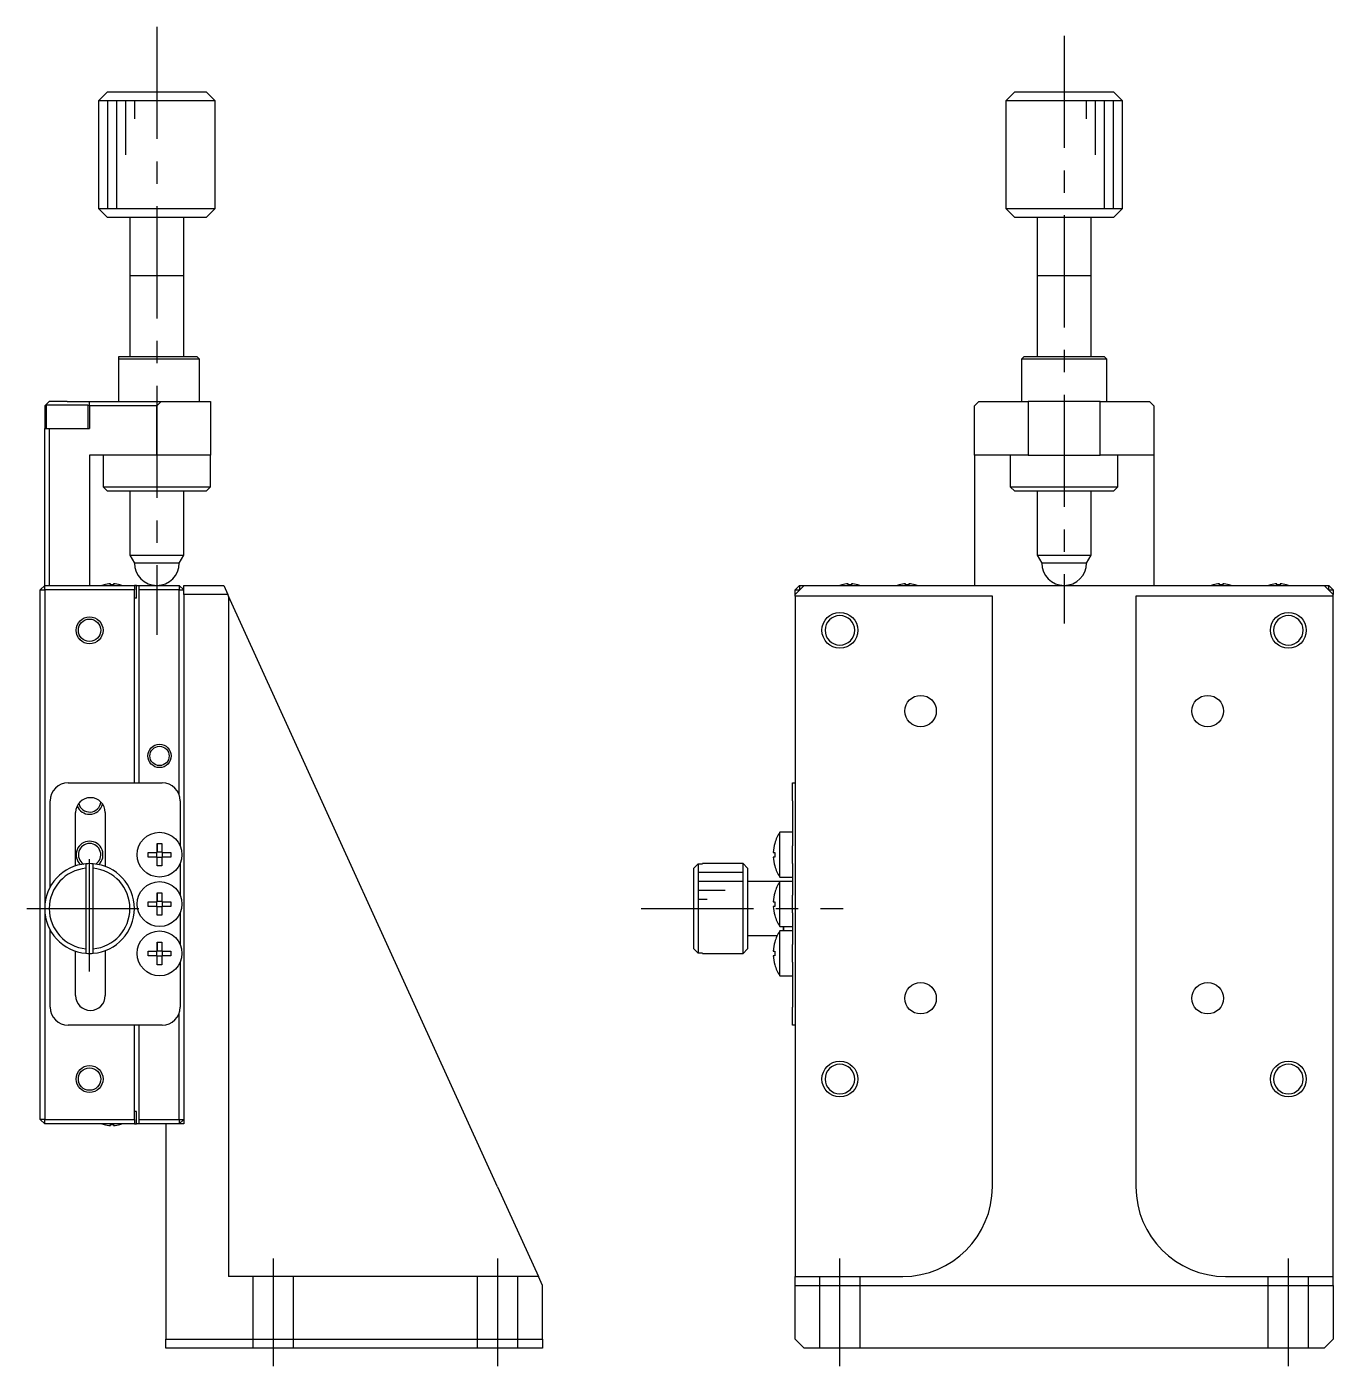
# Model space of a CAD drawing. Extents: x 36 to 387, y -13 to 301.
# Drawn here: x 240.9 to 386.5, y 89.7 to 239 of the extents above; entities that cross this region are included whole.
import ezdxf

# ---------------------------------------------------------------- set-up
doc = ezdxf.new("R2010")
doc.units = 0
doc.header["$LTSCALE"] = 10
doc.linetypes.add('CENTER', pattern=[2, 1.25, -0.25, 0.25, -0.25])
doc.linetypes.add('DASHED', pattern=[3.5, 2, -1.5])
doc.layers.get('0').update_dxf_attribs({"linetype": 'CONTINUOUS'})
doc.layers.add('CENTER', color=1, linetype='CENTER')

msp = doc.modelspace()

# ---------------------------------------------------------------- linework, layer by layer
at = {"color": 7, "linetype": 'CONTINUOUS'}
for p, q in [((249.892664, 231.716159), (248.892664, 230.716159)), ((249.892664, 231.716159), (255.442476, 231.716159)), ((255.442476, 231.716159), (260.892664, 231.716159)), ((261.892664, 230.716159), (260.892664, 231.716159)), ((351.045854, 231.716159), (350.045854, 230.716159)), ((351.045854, 231.716159), (362.045854, 231.716159)), ((351.04608, 231.716159), (362.045854, 231.716159)), ((363.045854, 230.716159), (362.045854, 231.716159)), ((255.451532, 230.716159), (248.892664, 230.716159)), ((248.892664, 230.716159), (248.892664, 218.716159)), ((261.892664, 230.716159), (255.451532, 230.716159)), ((261.892664, 218.716159), (261.892664, 230.716159)), ((350.046121, 230.716159), (350.045854, 230.716159)), ((350.045854, 230.716159), (350.045854, 218.716159)), ((363.045854, 230.716159), (350.046121, 230.716159)), ((363.045854, 218.716159), (363.045854, 230.716159)), ((248.892664, 218.716159), (261.892664, 218.716159)), ((248.892664, 218.716159), (249.892664, 217.716159)), ((260.892664, 217.716159), (261.892664, 218.716159)), ((350.045854, 218.716159), (363.045854, 218.716159)), ((350.045854, 218.716159), (351.045854, 217.716159)), ((362.045854, 217.716159), (363.045854, 218.716159)), ((260.892664, 217.716159), (249.892664, 217.716159)), ((252.392664, 217.716159), (252.392664, 211.216159)), ((258.392664, 211.216159), (258.392664, 217.716159)), ((362.045854, 217.716159), (351.045854, 217.716159)), ((353.545854, 217.716159), (353.545854, 211.216159)), ((359.545854, 211.216159), (359.545854, 217.716159)), ((252.392664, 211.221159), (252.392664, 211.216159)), ((252.392664, 211.216159), (252.392664, 202.216159)), ((252.392664, 211.216159), (252.392664, 211.211159)), ((258.392664, 211.216159), (258.392664, 211.221159)), ((258.392664, 202.216159), (258.392664, 211.216159)), ((258.392664, 211.211159), (258.392664, 211.216159)), ((353.545854, 211.221159), (353.545854, 211.216159)), ((353.545854, 211.216159), (353.545854, 211.211159)), ((353.545854, 211.216159), (353.545854, 202.216179)), ((359.545854, 211.216159), (359.545854, 211.221159)), ((359.545854, 211.211159), (359.545854, 211.216159)), ((359.545854, 202.216179), (359.545854, 211.216159)), ((251.142664, 202.216159), (259.842664, 202.216159)), ((251.142664, 201.916159), (251.142664, 202.216159)), ((260.142664, 201.916159), (251.142664, 201.916159)), ((251.142664, 197.216159), (251.142664, 201.916159)), ((260.142664, 201.916159), (259.842664, 202.216159)), ((260.142664, 197.216159), (260.142664, 201.916159)), ((352.095854, 202.216159), (351.795854, 201.916159)), ((361.295854, 201.916159), (351.795854, 201.916159)), ((351.795854, 201.916159), (351.795854, 197.216159)), ((352.095854, 202.216159), (360.995854, 202.216159)), ((361.295854, 201.916159), (360.995854, 202.216159)), ((361.295854, 197.216159), (361.295854, 201.916159)), ((243.392664, 197.216159), (242.892664, 196.716159)), ((245.392664, 197.216159), (243.392664, 197.216159)), ((245.392664, 197.216159), (247.892664, 197.216159)), ((247.892664, 196.716159), (247.892664, 197.216159)), ((247.892664, 197.216159), (255.892664, 197.216159)), ((255.892664, 197.216159), (255.392664, 196.716159)), ((255.892664, 197.216159), (261.392664, 197.216159)), ((261.392664, 197.216159), (261.392664, 191.216159)), ((347.045854, 197.216159), (346.545854, 196.716159)), ((347.045854, 197.216159), (352.545854, 197.216159)), ((352.545854, 197.216159), (352.545854, 191.216159)), ((360.545854, 197.216159), (352.545854, 197.216159)), ((360.545854, 191.216159), (360.545854, 197.216159)), ((360.545854, 197.216159), (366.045854, 197.216159)), ((366.545854, 196.716159), (366.045854, 197.216159)), ((242.892664, 196.716159), (242.892664, 194.216159)), ((245.392664, 196.816159), (243.042664, 196.816159)), ((243.042664, 196.816159), (243.042664, 194.216159)), ((247.742664, 196.816159), (245.392664, 196.816159)), ((247.742664, 194.216159), (247.742664, 196.816159)), ((247.892664, 196.716159), (247.892664, 194.216159)), ((255.392664, 196.716159), (247.892664, 196.716159)), ((255.392662, 191.216159), (255.392664, 196.716159)), ((346.545852, 191.216159), (346.545854, 196.716159)), ((366.545854, 196.716159), (366.545854, 191.216159)), ((242.892664, 176.716159), (242.892664, 194.216159)), ((242.892664, 194.216159), (243.392664, 194.216159)), ((243.392664, 194.216159), (243.392664, 176.716159)), ((243.392664, 194.216159), (247.892664, 194.216159)), ((255.392662, 191.216159), (247.892664, 191.216159)), ((247.892664, 191.216159), (247.892664, 176.716159)), ((249.392664, 191.216159), (249.392664, 187.716159)), ((261.392664, 191.216159), (255.392662, 191.216159)), ((261.392664, 187.716159), (261.392664, 191.216159)), ((352.545854, 191.216159), (346.545852, 191.216159)), ((346.545852, 191.216159), (346.545852, 176.716159)), ((350.545854, 191.216159), (350.545854, 187.716159)), ((352.545854, 191.216159), (356.545854, 191.216159)), ((356.545854, 191.216159), (360.545854, 191.216159)), ((366.545854, 191.216159), (360.545854, 191.216159)), ((362.545854, 187.716159), (362.545854, 191.216159)), ((366.545854, 191.216159), (366.545854, 176.716159)), ((249.392664, 187.716159), (255.392664, 187.716159)), ((249.392664, 187.716159), (249.892664, 187.216159)), ((255.392664, 187.216159), (249.892664, 187.216159)), ((252.392664, 187.216159), (252.392664, 180.082185)), ((255.392664, 187.716159), (261.392664, 187.716159)), ((260.892664, 187.216159), (255.392664, 187.216159)), ((258.392664, 180.082185), (258.392664, 187.216159)), ((260.892664, 187.216159), (261.392664, 187.716159)), ((350.545854, 187.716159), (362.545854, 187.716159)), ((350.545854, 187.716159), (351.045854, 187.216159)), ((362.045854, 187.216159), (351.045854, 187.216159)), ((353.545854, 187.21614), (353.545854, 180.082185)), ((359.545854, 180.082185), (359.545854, 187.21614)), ((362.045854, 187.216159), (362.545854, 187.716159)), ((252.392664, 180.082185), (258.392664, 180.082185)), ((252.392664, 180.082185), (252.642664, 179.649172)), ((252.642664, 179.649172), (252.892664, 179.216159)), ((257.892664, 179.216159), (252.892664, 179.216159)), ((257.892664, 179.216159), (258.142664, 179.649172)), ((258.142664, 179.649172), (258.392664, 180.082185)), ((353.545854, 180.082185), (359.545854, 180.082185)), ((353.545854, 180.082185), (353.795854, 179.649172)), ((353.795854, 179.649172), (354.045854, 179.216159)), ((359.045854, 179.216159), (354.045854, 179.216159)), ((359.045854, 179.216159), (359.295854, 179.649172)), ((359.295854, 179.649172), (359.545854, 180.082185)), ((242.392664, 176.216159), (242.892664, 176.716159)), ((242.392664, 176.216159), (242.892664, 176.216159)), ((242.392664, 117.216159), (242.392664, 176.216159)), ((242.892664, 176.216159), (242.892664, 176.716159)), ((242.892664, 176.716159), (252.892664, 176.716159)), ((252.892664, 176.216159), (242.892664, 176.216159)), ((242.892664, 176.216159), (242.892664, 140.716159)), ((249.506303, 176.785681), (249.504048, 176.790304)), ((250.212664, 176.785681), (250.212664, 176.906018)), ((250.572664, 176.785681), (250.212664, 176.785681)), ((250.572664, 176.906018), (250.572664, 176.785681)), ((251.28128, 176.790304), (251.279026, 176.785681)), ((252.892664, 176.716159), (252.892664, 176.216159)), ((253.142664, 176.716159), (252.892664, 176.716159)), ((252.892664, 154.716159), (252.892664, 176.216159)), ((253.142664, 175.316159), (253.142664, 176.716159)), ((253.142664, 176.716159), (253.392664, 176.716159)), ((253.392664, 176.716159), (253.392664, 176.216159)), ((253.392664, 176.716159), (257.892664, 176.716159)), ((257.892664, 176.216159), (253.392664, 176.216159)), ((253.392664, 176.216159), (253.392664, 154.716159)), ((257.892664, 176.716159), (258.392664, 176.216159)), ((257.892664, 176.716159), (257.892664, 176.216159)), ((257.892664, 176.216159), (258.392664, 176.216159)), ((257.892664, 153.340659), (257.892664, 176.216159)), ((258.392664, 176.716159), (262.846016, 176.716159)), ((258.392664, 176.216159), (258.392664, 176.716159)), ((258.392664, 175.716159), (258.392664, 176.216159)), ((262.846016, 176.716159), (263.301743, 175.716159)), ((327.045854, 176.716159), (326.545854, 176.216159)), ((327.545854, 176.716159), (326.545854, 175.716159)), ((326.545854, 176.216159), (327.045854, 176.216159)), ((326.545854, 175.716159), (326.545854, 176.216159)), ((327.045854, 176.716159), (327.045854, 176.216159)), ((327.045854, 176.716159), (327.545854, 176.716159)), ((327.545854, 176.716159), (385.545854, 176.716159)), ((331.759493, 176.785681), (331.757238, 176.790304)), ((332.465854, 176.785681), (332.465854, 176.906018)), ((332.825854, 176.785681), (332.465854, 176.785681)), ((332.825854, 176.906018), (332.825854, 176.785681)), ((333.53447, 176.790304), (333.532216, 176.785681)), ((338.159493, 176.785681), (338.157238, 176.790304)), ((338.865854, 176.785681), (338.865854, 176.906018)), ((339.225854, 176.785681), (338.865854, 176.785681)), ((339.225854, 176.906018), (339.225854, 176.785681)), ((339.93447, 176.790304), (339.932216, 176.785681)), ((373.159493, 176.785681), (373.157238, 176.790304)), ((373.865854, 176.785681), (373.865854, 176.906018)), ((374.225854, 176.785681), (373.865854, 176.785681)), ((374.225854, 176.906018), (374.225854, 176.785681)), ((374.93447, 176.790304), (374.932216, 176.785681)), ((379.559493, 176.785681), (379.557238, 176.790304)), ((380.265854, 176.785681), (380.265854, 176.906018)), ((380.625854, 176.785681), (380.265854, 176.785681)), ((380.625854, 176.906018), (380.625854, 176.785681)), ((381.33447, 176.790304), (381.332216, 176.785681)), ((385.545854, 176.716159), (386.045854, 176.716159)), ((386.545854, 175.716159), (385.545854, 176.716159)), ((386.045854, 176.216159), (386.045854, 176.716159)), ((386.545854, 176.216159), (386.045854, 176.716159)), ((386.045854, 176.216159), (386.545854, 176.216159)), ((386.545854, 176.216159), (386.545854, 175.716159)), ((253.142664, 175.316159), (252.892664, 175.316159)), ((258.392664, 175.716159), (258.392664, 116.716159)), ((263.301743, 175.716159), (258.392664, 175.716159)), ((263.392664, 175.51665), (263.301743, 175.716159)), ((263.392664, 175.51665), (263.392664, 99.716159)), ((293.379676, 109.716159), (263.392664, 175.51665)), ((326.545854, 175.51665), (326.545854, 175.716159)), ((348.545854, 175.51665), (326.545854, 175.51665)), ((326.545854, 175.51665), (326.545854, 99.716159)), ((348.545854, 109.716159), (348.545854, 175.51665)), ((386.545854, 175.51665), (364.545854, 175.51665)), ((364.545854, 175.51665), (364.545854, 109.716159)), ((386.545854, 175.51665), (386.545854, 175.716159)), ((386.545854, 99.716159), (386.545854, 175.51665)), ((245.492664, 154.716159), (255.992664, 154.716159)), ((326.245854, 152.716159), (326.245854, 154.716159)), ((326.245854, 154.716159), (326.545854, 154.716159)), ((243.492664, 143.091028), (243.492664, 152.716159)), ((257.992664, 152.716159), (257.992664, 147.695955)), ((326.245854, 152.716159), (326.245854, 147.791159)), ((246.342664, 145.469842), (246.342664, 151.416159)), ((249.642664, 151.416159), (249.642664, 145.399908)), ((255.432664, 147.974749), (255.952664, 147.974749)), ((255.432664, 146.976159), (255.432664, 147.974749)), ((255.432664, 147.974749), (255.432664, 147.017534)), ((255.952664, 147.974749), (255.952664, 146.976159)), ((324.276418, 147.978092), (324.283274, 147.974749)), ((324.854197, 146.716159), (324.854197, 149.216159)), ((326.245854, 149.216159), (324.854197, 149.216159)), ((326.245854, 147.791159), (326.245854, 147.695955)), ((254.434075, 146.976159), (255.432664, 146.976159)), ((254.434075, 146.456159), (254.434075, 146.976159)), ((255.432664, 146.456159), (254.434075, 146.456159)), ((255.391289, 146.456159), (255.391289, 146.976159)), ((255.432664, 146.976159), (255.432664, 147.017534)), ((255.432664, 147.017534), (255.952664, 147.017534)), ((255.432664, 145.45757), (255.432664, 146.456159)), ((255.432664, 146.414785), (255.432664, 146.456159)), ((255.432664, 145.45757), (255.432664, 146.414785)), ((255.952664, 146.414785), (255.432664, 146.414785)), ((255.952664, 146.976159), (256.951254, 146.976159)), ((255.952664, 146.456159), (255.952664, 145.45757)), ((256.951254, 146.456159), (255.952664, 146.456159)), ((255.994039, 146.976159), (255.994039, 146.456159)), ((256.951254, 146.976159), (256.951254, 146.456159)), ((324.110902, 146.976159), (324.283274, 146.976159)), ((324.283274, 146.456159), (324.110902, 146.456159)), ((324.283274, 146.976159), (324.283274, 146.456159)), ((324.854197, 144.216159), (324.854197, 146.716159)), ((326.245854, 146.716159), (326.245854, 147.695955)), ((326.245854, 145.736364), (326.245854, 146.716159)), ((247.492664, 145.700134), (247.492664, 145.198346)), ((247.492664, 145.198346), (247.492664, 136.233972)), ((248.292664, 145.198346), (248.292664, 145.700134)), ((248.292664, 136.233972), (248.292664, 145.198346)), ((255.952664, 145.45757), (255.432664, 145.45757)), ((257.992664, 145.736364), (257.992664, 142.195955)), ((315.245854, 145.198346), (315.745854, 145.700134)), ((315.245854, 136.233972), (315.245854, 145.198346)), ((315.745854, 145.700134), (315.745854, 135.732185)), ((315.745854, 145.700134), (316.245854, 145.700134)), ((316.245854, 145.700134), (316.245854, 145.716159)), ((320.745854, 145.716159), (316.245854, 145.716159)), ((320.745854, 135.716159), (320.745854, 145.716159)), ((321.245854, 145.216159), (320.745854, 145.716159)), ((321.245854, 145.216159), (321.245854, 136.216159)), ((324.283274, 145.45757), (324.276418, 145.454227)), ((326.245854, 145.736364), (326.245854, 145.641159)), ((326.245854, 145.641159), (326.245854, 142.291159)), ((324.854197, 143.716159), (321.245854, 143.716159)), ((324.854197, 144.216159), (326.245854, 144.216159)), ((324.854197, 141.216159), (324.854197, 143.716159)), ((326.245854, 143.716159), (324.854197, 143.716159)), ((255.432664, 142.474749), (255.952664, 142.474749)), ((255.432664, 141.476159), (255.432664, 142.474749)), ((255.432664, 142.474749), (255.432664, 141.517534)), ((255.952664, 142.474749), (255.952664, 141.476159)), ((324.276418, 142.478092), (324.283274, 142.474749)), ((326.245854, 142.291159), (326.245854, 142.195955)), ((326.245854, 141.216159), (326.245854, 142.195955)), ((242.892664, 140.716159), (242.892664, 117.216159)), ((254.434075, 141.476159), (255.432664, 141.476159)), ((254.434075, 140.956159), (254.434075, 141.476159)), ((255.432664, 140.956159), (254.434075, 140.956159)), ((255.391289, 140.956159), (255.391289, 141.476159)), ((255.432664, 141.476159), (255.432664, 141.517534)), ((255.432664, 141.517534), (255.952664, 141.517534)), ((255.432664, 139.95757), (255.432664, 140.956159)), ((255.432664, 140.914785), (255.432664, 140.956159)), ((255.432664, 139.95757), (255.432664, 140.914785)), ((255.952664, 140.914785), (255.432664, 140.914785)), ((255.952664, 141.476159), (256.951254, 141.476159)), ((255.952664, 140.956159), (255.952664, 139.95757)), ((256.951254, 140.956159), (255.952664, 140.956159)), ((255.994039, 141.476159), (255.994039, 140.956159)), ((256.951254, 141.476159), (256.951254, 140.956159)), ((324.110902, 141.476159), (324.283274, 141.476159)), ((324.283274, 140.956159), (324.110902, 140.956159)), ((324.283274, 141.476159), (324.283274, 140.956159)), ((324.854197, 138.716159), (324.854197, 141.216159)), ((326.245854, 140.236364), (326.245854, 141.216159)), ((255.952664, 139.95757), (255.432664, 139.95757)), ((257.992664, 140.236364), (257.992664, 136.695955)), ((324.283274, 139.95757), (324.276418, 139.954227)), ((326.245854, 140.236364), (326.245854, 140.141159)), ((326.245854, 140.141159), (326.245854, 136.791159)), ((243.492664, 129.716159), (243.492664, 138.341291)), ((321.245854, 137.716159), (324.564725, 137.716159)), ((324.854197, 138.716159), (326.245854, 138.716159)), ((324.854197, 135.716159), (324.854197, 138.216159)), ((326.245854, 138.216159), (324.854197, 138.216159)), ((325.245854, 138.216159), (325.245854, 138.716159)), ((325.245854, 138.716159), (325.245854, 138.216159)), ((246.342664, 131.016159), (246.342664, 135.962477)), ((247.492664, 136.233972), (247.492664, 135.732185)), ((248.292664, 135.732185), (248.292664, 136.233972)), ((249.642664, 136.032411), (249.642664, 131.016159)), ((254.434075, 135.976159), (255.432664, 135.976159)), ((254.434075, 135.456159), (254.434075, 135.976159)), ((255.391289, 135.456159), (255.391289, 135.976159)), ((255.432664, 136.974749), (255.952664, 136.974749)), ((255.432664, 135.976159), (255.432664, 136.974749)), ((255.432664, 136.974749), (255.432664, 136.017534)), ((255.432664, 135.976159), (255.432664, 136.017534)), ((255.432664, 136.017534), (255.952664, 136.017534)), ((255.952664, 136.974749), (255.952664, 135.976159)), ((255.952664, 135.976159), (256.951254, 135.976159)), ((255.994039, 135.976159), (255.994039, 135.456159)), ((256.951254, 135.976159), (256.951254, 135.456159)), ((315.745854, 135.732185), (315.245854, 136.233972)), ((320.745854, 135.716159), (321.245854, 136.216159)), ((324.110902, 135.976159), (324.283274, 135.976159)), ((324.276418, 136.978092), (324.283274, 136.974749)), ((324.283274, 135.976159), (324.283274, 135.456159)), ((326.245854, 136.791159), (326.245854, 136.695955)), ((326.245854, 135.716159), (326.245854, 136.695955)), ((255.432664, 135.456159), (254.434075, 135.456159)), ((255.432664, 134.45757), (255.432664, 135.456159)), ((255.432664, 135.414785), (255.432664, 135.456159)), ((255.432664, 134.45757), (255.432664, 135.414785)), ((255.952664, 135.414785), (255.432664, 135.414785)), ((255.952664, 134.45757), (255.432664, 134.45757)), ((255.952664, 135.456159), (255.952664, 134.45757)), ((256.951254, 135.456159), (255.952664, 135.456159)), ((257.992664, 134.736364), (257.992664, 129.716159)), ((316.245854, 135.732185), (315.745854, 135.732185)), ((316.245854, 135.716159), (316.245854, 135.732185)), ((316.245854, 135.716159), (320.745854, 135.716159)), ((324.283274, 135.456159), (324.110902, 135.456159)), ((324.283274, 134.45757), (324.276418, 134.454227)), ((324.854197, 133.216159), (324.854197, 135.716159)), ((326.245854, 134.736364), (326.245854, 135.716159)), ((326.245854, 134.736364), (326.245854, 134.641159)), ((326.245854, 134.641159), (326.245854, 129.716159)), ((324.854197, 133.216159), (326.245854, 133.216159)), ((257.892664, 117.216159), (257.892664, 129.09166)), ((326.245854, 127.716159), (326.245854, 129.716159)), ((255.992664, 127.716159), (245.492664, 127.716159)), ((252.892664, 117.216159), (252.892664, 127.716159)), ((253.392664, 127.716159), (253.392664, 117.216159)), ((326.545854, 127.716159), (326.245854, 127.716159)), ((253.142664, 118.116159), (252.892664, 118.116159)), ((253.142664, 116.716159), (253.142664, 118.116159)), ((242.892664, 117.216159), (242.392664, 117.216159)), ((242.892664, 116.716159), (242.392664, 117.216159)), ((242.892664, 117.216159), (252.892664, 117.216159)), ((242.892664, 116.716159), (242.892664, 117.216159)), ((252.892664, 116.716159), (242.892664, 116.716159)), ((249.504048, 116.642015), (249.506303, 116.646638)), ((250.212664, 116.646638), (250.572664, 116.646638)), ((250.212664, 116.526301), (250.212664, 116.646638)), ((250.572664, 116.646638), (250.572664, 116.526301)), ((251.279026, 116.646638), (251.28128, 116.642015)), ((252.892664, 117.216159), (252.892664, 116.716159)), ((252.892664, 116.716159), (253.142664, 116.716159)), ((253.392664, 116.716159), (253.142664, 116.716159)), ((253.392664, 117.216159), (257.892664, 117.216159)), ((253.392664, 117.216159), (253.392664, 116.716159)), ((256.392664, 116.716159), (253.392664, 116.716159)), ((256.392664, 116.716159), (256.392664, 92.716159)), ((258.392664, 116.716159), (256.392664, 116.716159)), ((257.892664, 117.216159), (258.392664, 117.216159)), ((257.892664, 116.716159), (258.392664, 117.216159)), ((257.892664, 117.216159), (257.892664, 116.716159)), ((293.379676, 109.716159), (297.936938, 99.716159)), ((297.936938, 99.716159), (263.392664, 99.716159)), ((298.392664, 98.716159), (297.936938, 99.716159)), ((298.392664, 92.716159), (298.392664, 98.716159)), ((326.545854, 98.716159), (326.545854, 99.716159)), ((326.545854, 99.716159), (338.545854, 99.716159)), ((326.545854, 98.716159), (386.545854, 98.716159)), ((326.545854, 92.716159), (326.545854, 98.716159)), ((374.545854, 99.716159), (386.545854, 99.716159)), ((386.545854, 98.716159), (386.545854, 99.716159)), ((386.545854, 98.716159), (386.545854, 92.716159)), ((256.392664, 92.716159), (298.392664, 92.716159)), ((256.392664, 91.716159), (256.392664, 92.716159)), ((298.392664, 92.716159), (298.392664, 91.716159)), ((326.545854, 92.716159), (327.545854, 91.716159)), ((385.545854, 91.716159), (386.545854, 92.716159)), ((298.392664, 91.716159), (256.392664, 91.716159)), ((385.545854, 91.716159), (327.545854, 91.716159))]:
    msp.add_line(p, q, dxfattribs=at)
at = {"color": 3, "linetype": 'CONTINUOUS'}
for p, q in [((249.892664, 230.716159), (249.892664, 218.716159)), ((250.892664, 230.716159), (250.892664, 218.716159)), ((251.892664, 230.716159), (251.892664, 224.716159)), ((252.892664, 230.716159), (252.892664, 228.716159)), ((359.045854, 228.716159), (359.045854, 230.716159)), ((360.045854, 224.716159), (360.045854, 230.716159)), ((361.045854, 218.716159), (361.045854, 230.716159)), ((362.045854, 218.716159), (362.045854, 230.716159)), ((255.392664, 211.216159), (252.392659, 211.216159)), ((255.392664, 211.216159), (252.392659, 211.216159)), ((258.392669, 211.216159), (255.392664, 211.216159)), ((258.392669, 211.216159), (255.392664, 211.216159)), ((359.542646, 211.216159), (353.545849, 211.216159)), ((359.542646, 211.216159), (353.545849, 211.216159)), ((359.545859, 211.216159), (359.542646, 211.216159)), ((359.545859, 211.216159), (359.542646, 211.216159)), ((320.745854, 144.716159), (315.745854, 144.716159)), ((320.745854, 143.716159), (315.745854, 143.716159)), ((318.745854, 142.716159), (315.745854, 142.716159)), ((316.745854, 141.716159), (315.745854, 141.716159))]:
    msp.add_line(p, q, dxfattribs=at)
at = {"color": 3, "linetype": 'DASHED'}
for p, q in [((266.142664, 91.716159), (266.142664, 99.716159)), ((270.642664, 91.716159), (270.642664, 99.716159)), ((291.142664, 91.716159), (291.142664, 99.716159)), ((291.142664, 91.716159), (291.142664, 99.716159)), ((295.642664, 91.716159), (295.642664, 99.716159)), ((295.642664, 91.716159), (295.642664, 99.716159)), ((329.295854, 91.716159), (329.295854, 99.716159)), ((333.795854, 91.716159), (333.795854, 99.716159)), ((379.295854, 91.716159), (379.295854, 99.716159)), ((383.795854, 91.716159), (383.795854, 99.716159))]:
    msp.add_line(p, q, dxfattribs=at)
at = {"color": 3, "linetype": 'CONTINUOUS'}
for centre, radius in [((247.892664, 171.716159), 1.5), ((247.892664, 171.716159), 1.5), ((331.545854, 171.716159), 2), ((331.545854, 171.716159), 2), ((331.545854, 171.716159), 2), ((381.545854, 171.716159), 2), ((381.545854, 171.716159), 2), ((381.545854, 171.716159), 2), ((255.692664, 157.716159), 1.3), ((255.692664, 157.716159), 1.3), ((247.892664, 121.716159), 1.5), ((247.892664, 121.716159), 1.5), ((331.545854, 121.716159), 2), ((331.545854, 121.716159), 2), ((331.545854, 121.716159), 2), ((381.545854, 121.716159), 2), ((381.545854, 121.716159), 2), ((381.545854, 121.716159), 2)]:
    msp.add_circle(centre, radius, dxfattribs=at)
at = {"color": 7, "linetype": 'CONTINUOUS'}
for centre, radius in [((247.892664, 171.716159), 1.25), ((340.545854, 162.716159), 1.75), ((372.545854, 162.716159), 1.75), ((255.692664, 157.716159), 1.075), ((255.692664, 146.716159), 2.5), ((255.692664, 141.216159), 2.5), ((255.692664, 135.716159), 2.5), ((340.545854, 130.716159), 1.75), ((372.545854, 130.716159), 1.75), ((247.892664, 121.716159), 1.25)]:
    msp.add_circle(centre, radius, dxfattribs=at)
for centre, radius, start, end in [((255.392664, 179.216159), 2.5, 180, 270), ((255.392664, 179.216159), 2.5, 270, 0), ((356.545854, 179.216159), 2.5, 180, 270), ((356.545854, 179.216159), 2.5, 270, 0), ((250.392664, 173.716159), 3.2, 106.122533, 110.364135), ((250.392664, 173.716159), 3.194933, 93.229709, 106.106712), ((250.392664, 173.716159), 3.194933, 73.893288, 86.770291), ((250.392664, 173.716159), 3.2, 69.635865, 73.877467), ((332.645854, 173.716159), 3.2, 106.122533, 110.364135), ((332.645854, 173.716159), 3.194933, 93.229709, 106.106712), ((332.645854, 173.716159), 3.194933, 73.893288, 86.770291), ((332.645854, 173.716159), 3.2, 69.635865, 73.877467), ((339.045854, 173.716159), 3.2, 106.122533, 110.364135), ((339.045854, 173.716159), 3.194933, 93.229709, 106.106712), ((339.045854, 173.716159), 3.194933, 73.893288, 86.770291), ((339.045854, 173.716159), 3.2, 69.635865, 73.877467), ((374.045854, 173.716159), 3.2, 106.122533, 110.364135), ((374.045854, 173.716159), 3.194933, 93.229709, 106.106712), ((374.045854, 173.716159), 3.194933, 73.893288, 86.770291), ((374.045854, 173.716159), 3.2, 69.635865, 73.877467), ((380.445854, 173.716159), 3.2, 106.122533, 110.364135), ((380.445854, 173.716159), 3.194933, 93.229709, 106.106712), ((380.445854, 173.716159), 3.194933, 73.893288, 86.770291), ((380.445854, 173.716159), 3.2, 69.635865, 73.877467), ((331.545854, 171.716159), 1.65, 90, 270), ((331.545854, 171.716159), 1.65, 90, 270), ((331.545854, 171.716159), 1.65, 90, 270), ((331.545854, 171.716159), 1.65, 0, 90), ((331.545854, 171.716159), 1.65, 0, 90), ((331.545854, 171.716159), 1.65, 0, 90), ((381.545854, 171.716159), 1.65, 90, 270), ((381.545854, 171.716159), 1.65, 90, 270), ((381.545854, 171.716159), 1.65, 90, 270), ((381.545854, 171.716159), 1.65, 0, 90), ((381.545854, 171.716159), 1.65, 0, 90), ((381.545854, 171.716159), 1.65, 0, 90), ((331.545854, 171.716159), 1.65, 270, 0), ((331.545854, 171.716159), 1.65, 270, 0), ((331.545854, 171.716159), 1.65, 270, 0), ((381.545854, 171.716159), 1.65, 270, 0), ((381.545854, 171.716159), 1.65, 270, 0), ((381.545854, 171.716159), 1.65, 270, 0), ((245.492664, 152.716159), 2, 90, 180), ((255.992664, 152.716159), 2, 0, 90), ((247.992664, 151.416159), 1.65, 0, 180), ((247.892664, 152.716159), 1.25, 193.934541, 354.86287), ((247.892664, 146.716159), 1.25, 90, 236.87706), ((247.892664, 146.716159), 1.25, 303.12294, 90), ((328.595854, 146.716159), 4.492483, 163.73057, 176.682184), ((328.595854, 146.716159), 4.5, 146.251011, 163.714157), ((328.595854, 146.716159), 4.492483, 183.317816, 196.26943), ((247.892664, 140.716159), 5, 94.588566, 265.411434), ((247.892664, 140.716159), 4.5, 95.099689, 264.900311), ((247.892664, 140.716159), 5, 85.411434, 94.588566), ((247.892664, 140.716159), 5, 274.588566, 85.411434), ((247.892664, 140.716159), 4.5, 275.099689, 84.900311), ((328.595854, 146.716159), 4.5, 196.285843, 213.748989), ((328.595854, 141.216159), 4.5, 146.251011, 163.714157), ((328.595854, 141.216159), 4.492483, 163.73057, 176.682184), ((328.595854, 141.216159), 4.492483, 183.317816, 196.26943), ((328.595854, 141.216159), 4.5, 196.285843, 213.748989), ((328.595854, 135.716159), 4.5, 146.251011, 163.714157), ((328.595854, 135.716159), 4.492483, 163.73057, 176.682184), ((247.892664, 140.716159), 5, 265.411434, 274.588566), ((328.595854, 135.716159), 4.492483, 183.317816, 196.26943), ((328.595854, 135.716159), 4.5, 196.285843, 213.748989), ((247.992664, 131.016159), 1.65, 180, 0), ((245.492664, 129.716159), 2, 180, 270), ((255.992664, 129.716159), 2, 270, 0), ((331.545854, 121.716159), 1.65, 90, 270), ((331.545854, 121.716159), 1.65, 90, 270), ((331.545854, 121.716159), 1.65, 90, 270), ((331.545854, 121.716159), 1.65, 0, 90), ((331.545854, 121.716159), 1.65, 0, 90), ((331.545854, 121.716159), 1.65, 0, 90), ((381.545854, 121.716159), 1.65, 90, 270), ((381.545854, 121.716159), 1.65, 90, 270), ((381.545854, 121.716159), 1.65, 90, 270), ((381.545854, 121.716159), 1.65, 0, 90), ((381.545854, 121.716159), 1.65, 0, 90), ((381.545854, 121.716159), 1.65, 0, 90), ((331.545854, 121.716159), 1.65, 270, 0), ((331.545854, 121.716159), 1.65, 270, 0), ((331.545854, 121.716159), 1.65, 270, 0), ((381.545854, 121.716159), 1.65, 270, 0), ((381.545854, 121.716159), 1.65, 270, 0), ((381.545854, 121.716159), 1.65, 270, 0), ((250.392664, 119.716159), 3.2, 249.635865, 253.877467), ((250.392664, 119.716159), 3.194933, 253.893288, 266.770291), ((250.392664, 119.716159), 3.194933, 273.229709, 286.106712), ((250.392664, 119.716159), 3.2, 286.122533, 290.364135), ((338.545854, 109.716159), 10, 270, 0), ((374.545854, 109.716159), 10, 180, 270)]:
    msp.add_arc(centre, radius, start, end, dxfattribs=at)
at = {"color": 3, "linetype": 'CONTINUOUS'}
for centre, radius, start, end in [((331.545854, 171.716159), 1.65, 90, 270), ((331.545854, 171.716159), 1.65, 90, 270), ((331.545854, 171.716159), 1.65, 90, 270), ((331.545854, 171.716159), 1.65, 0, 90), ((331.545854, 171.716159), 1.65, 0, 90), ((331.545854, 171.716159), 1.65, 0, 90), ((381.545854, 171.716159), 1.65, 90, 270), ((381.545854, 171.716159), 1.65, 90, 270), ((381.545854, 171.716159), 1.65, 90, 270), ((381.545854, 171.716159), 1.65, 0, 90), ((381.545854, 171.716159), 1.65, 0, 90), ((381.545854, 171.716159), 1.65, 0, 90), ((331.545854, 171.716159), 1.65, 270, 0), ((331.545854, 171.716159), 1.65, 270, 0), ((331.545854, 171.716159), 1.65, 270, 0), ((381.545854, 171.716159), 1.65, 270, 0), ((381.545854, 171.716159), 1.65, 270, 0), ((381.545854, 171.716159), 1.65, 270, 0), ((247.892664, 152.716159), 1.5, 270, 346.109323), ((247.892664, 152.716159), 1.5, 270, 346.109323), ((247.892664, 152.716159), 1.5, 202.688088, 270), ((247.892664, 152.716159), 1.5, 202.688088, 270), ((247.892664, 146.716159), 1.5, 312.598813, 227.401187), ((247.892664, 146.716159), 1.5, 312.598813, 227.401187), ((331.545854, 121.716159), 1.65, 90, 270), ((331.545854, 121.716159), 1.65, 90, 270), ((331.545854, 121.716159), 1.65, 90, 270), ((331.545854, 121.716159), 1.65, 0, 90), ((331.545854, 121.716159), 1.65, 0, 90), ((331.545854, 121.716159), 1.65, 0, 90), ((381.545854, 121.716159), 1.65, 90, 270), ((381.545854, 121.716159), 1.65, 90, 270), ((381.545854, 121.716159), 1.65, 90, 270), ((381.545854, 121.716159), 1.65, 0, 90), ((381.545854, 121.716159), 1.65, 0, 90), ((381.545854, 121.716159), 1.65, 0, 90), ((331.545854, 121.716159), 1.65, 270, 0), ((331.545854, 121.716159), 1.65, 270, 0), ((331.545854, 121.716159), 1.65, 270, 0), ((381.545854, 121.716159), 1.65, 270, 0), ((381.545854, 121.716159), 1.65, 270, 0), ((381.545854, 121.716159), 1.65, 270, 0)]:
    msp.add_arc(centre, radius, start, end, dxfattribs=at)
at = {"layer": 'CENTER', "color": 1, "linetype": 'CENTER'}
for p, q in [((255.392664, 238.966159), (255.392664, 171.216159)), ((356.545854, 237.966159), (356.545854, 172.466159)), ((247.892664, 133.716159), (247.892664, 147.716159)), ((240.892664, 140.716159), (254.892664, 140.716159)), ((309.395854, 140.716159), (331.895854, 140.716159)), ((268.392664, 89.716159), (268.392664, 101.716159)), ((293.392664, 89.716159), (293.392664, 101.716159)), ((331.545854, 89.716159), (331.545854, 101.716159)), ((381.545854, 89.716159), (381.545854, 101.716159))]:
    msp.add_line(p, q, dxfattribs=at)

doc.saveas('drawing.dxf')
